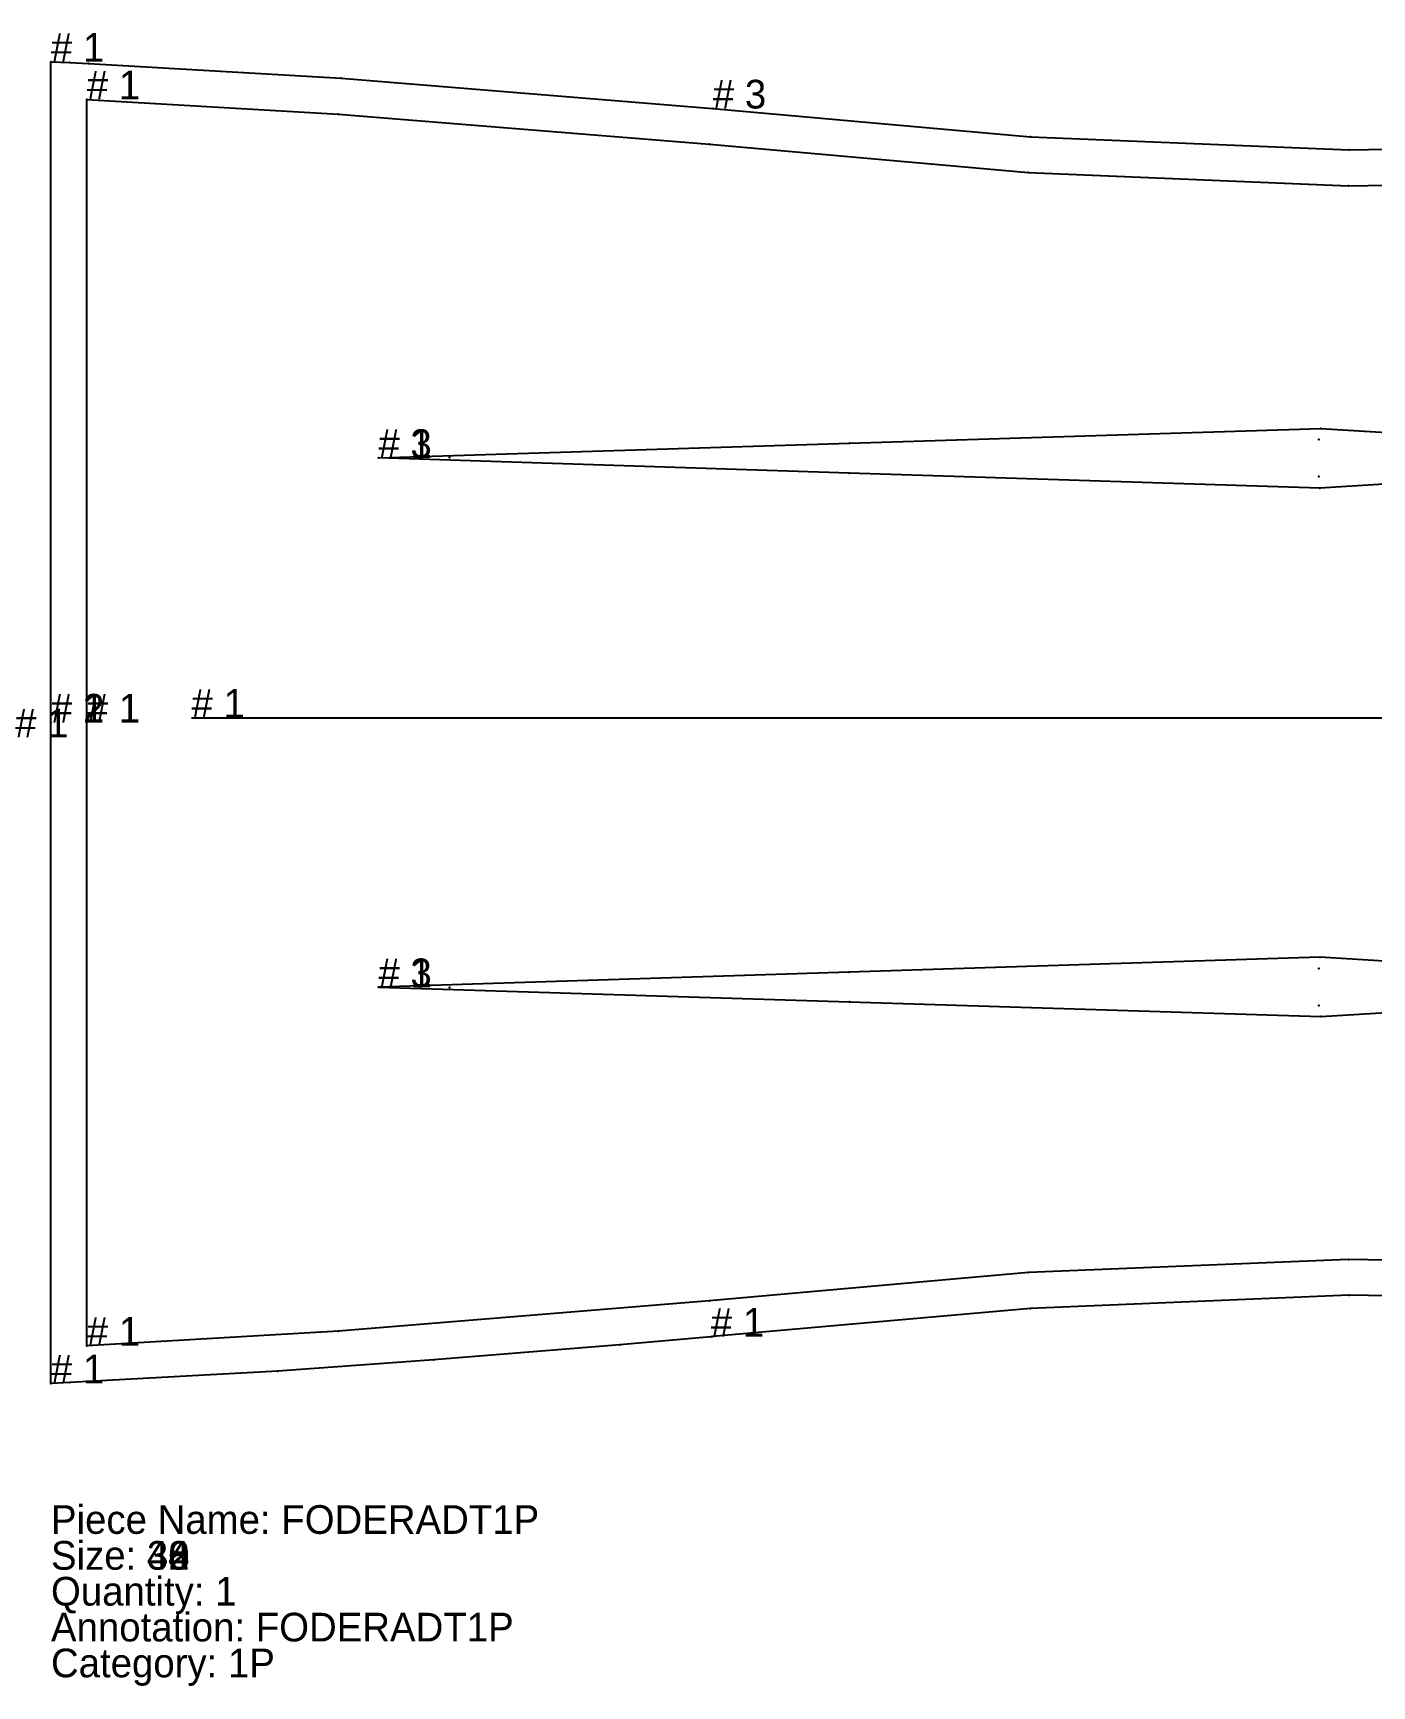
# Model space of a CAD drawing. Extents: x -10 to 11547, y -349 to 304.
# Drawn here: x 7737.9 to 8111.3, y -268.7 to 192.3 of the extents above; entities that cross this region are included whole.
import ezdxf

# ---------------------------------------------------------------- set-up
doc = ezdxf.new("R2010")
doc.units = 0

# ---------------------------------------------------------------- blocks, each defined once
blk = doc.blocks.new('FODDAV2P-S_42')
at = {"layer": '1'}
blk.add_text('# 1', height=8, dxfattribs=at).set_placement((403.724, -2.171))
at = {"layer": '2'}
blk.add_text('# 1', height=8, dxfattribs=at).set_placement((403.724, -2.171))
blk = doc.blocks.new('FODERADT1P-S_38')
at = {"layer": '1'}
blk.add_lwpolyline([(37.57, -160.7195), (-21.4364, -159.6989), (-110.2434, -163.3929), (-198.8301, -171.2529), (-199.3828, -171.3029), (-224.8029, -173.5439), (-276.6176, -177.7525), (-320.1225, -180.8845), (-372.9185, -183.7884), (-378.1593, -184.041), (-383.3999, -184.2936), (-383.4, 0), (-383.4, 0), (-383.3999, 184.294), (-378.159, 184.0412), (-372.9181, 183.7884), (-302.4591, 179.6725), (-198.8302, 171.2529), (-198.8302, 171.2529), (-110.2663, 163.3944), (-21.4364, 159.6989), (37.5387, 160.7177)], dxfattribs=at)
at = {"layer": '13'}
for p in [(-29.9, 78.9), (-272.3, 73.9), (-29.9, 68.6), (-29.9, -68.6), (-272.3, -73.9), (-29.9, -78.9)]:
    blk.add_point(p, dxfattribs=at)
at = {"layer": '14'}
blk.add_lwpolyline([(38.1616, -150.7444), (-21.6, -149.7), (-110.8366, -153.3973), (-199.8, -161.3), (-303.2, -169.7), (-373.4, -173.8), (-373.4, 0), (-373.4001, 173.8), (-303.2, 169.7), (-199.8, 161.3), (-110.837, 153.3974), (-21.6, 149.7), (38.1611, 150.7443)], dxfattribs=at)
at = {"layer": '2'}
for p in [(-383.3999, 184.294), (-378.159, 184.0412), (-372.9181, 183.7884), (-302.4591, 179.6725), (-373.4001, 173.8), (-198.8302, 171.2529), (-303.2, 169.7), (-199.8, 161.3), (-21.4364, 159.6989), (-21.6, 149.7), (-29.3, 82), (-292.1, 73.8), (-292.1, 73.8), (-160.7, 77.9), (-160.85, 69.6), (-29.6, 65.4), (-383.4, 0), (-373.4, 0), (-29.6, -65.4), (-160.85, -69.6), (-292.1, -73.8), (-292.1, -73.8), (-160.7, -77.9), (-29.3, -82), (-21.6, -149.7), (-199.8, -161.3), (-21.4364, -159.6989), (-303.2, -169.7), (-373.4, -173.8), (-224.8029, -173.5439), (-198.8301, -171.2529), (-276.6176, -177.7525), (-383.3999, -184.2936), (-378.1593, -184.041), (-372.9185, -183.7884), (-320.1225, -180.8845)]:
    blk.add_point(p, dxfattribs=at)
at = {"layer": '3'}
for p in [(-198.8302, 171.2529), (-110.2663, 163.3944), (-110.837, 153.3974), (-383.4, 0), (-110.8366, -153.3973), (-110.2434, -163.3929), (-199.3828, -171.3029)]:
    blk.add_point(p, dxfattribs=at)
at = {"layer": '4'}
for p in [(-198.8302, 171.2529, 10), (-383.4, 0, 10), (-199.3828, -171.3029, 10)]:
    blk.add_point(p, dxfattribs=at)
at = {"layer": '7'}
blk.add_line((-344.2101, 1.3283), (257.5094, 1.3283), dxfattribs=at)
at = {"layer": '8'}
for points in [[(-292.1, 73.8), (-160.7, 77.9), (-29.3, 82), (37.9, 77.9), (105.1, 73.8)], [(105.1, 73.8), (37.75, 69.6), (-29.6, 65.4), (-160.85, 69.6), (-292.1, 73.8)], [(105.1, -73.8), (37.75, -69.6), (-29.6, -65.4), (-160.85, -69.6), (-292.1, -73.8)], [(-292.1, -73.8), (-160.7, -77.9), (-29.3, -82), (37.9, -77.9), (105.1, -73.8)]]:
    blk.add_lwpolyline(points, dxfattribs=at)
at = {"layer": '1'}
for s, p in [('Piece Name: FODERADT1P', (-383.4, -226.2499)), ('Size: 38', (-383.4, -236.2499))]:
    blk.add_text(s, height=8, dxfattribs=at).set_placement(p)
blk = doc.blocks.new('FODERADT1P-S_40')
at = {"layer": '1'}
blk.add_lwpolyline([(37.57, -160.7195), (-21.4364, -159.6989), (-110.2434, -163.3929), (-198.8301, -171.2529), (-199.3828, -171.3029), (-224.8029, -173.5439), (-276.6176, -177.7525), (-320.1225, -180.8845), (-372.9185, -183.7884), (-378.1593, -184.041), (-383.3999, -184.2936), (-383.4, 0), (-383.4, 0), (-383.3999, 184.294), (-378.159, 184.0412), (-372.9181, 183.7884), (-302.4591, 179.6725), (-198.8302, 171.2529), (-198.8302, 171.2529), (-110.2663, 163.3944), (-21.4364, 159.6989), (37.5387, 160.7177)], dxfattribs=at)
at = {"layer": '13'}
for p in [(-29.9, 78.9), (-272.3, 73.9), (-29.9, 68.6), (-29.9, -68.6), (-272.3, -73.9), (-29.9, -78.9)]:
    blk.add_point(p, dxfattribs=at)
at = {"layer": '14'}
blk.add_lwpolyline([(38.1616, -150.7444), (-21.6, -149.7), (-110.8366, -153.3973), (-199.8, -161.3), (-303.2, -169.7), (-373.4, -173.8), (-373.4, 0), (-373.4001, 173.8), (-303.2, 169.7), (-199.8, 161.3), (-110.837, 153.3974), (-21.6, 149.7), (38.1611, 150.7443)], dxfattribs=at)
at = {"layer": '2'}
for p in [(-383.3999, 184.294), (-378.159, 184.0412), (-372.9181, 183.7884), (-302.4591, 179.6725), (-373.4001, 173.8), (-198.8302, 171.2529), (-303.2, 169.7), (-199.8, 161.3), (-21.4364, 159.6989), (-21.6, 149.7), (-29.3, 82), (-292.1, 73.8), (-292.1, 73.8), (-160.7, 77.9), (-160.85, 69.6), (-29.6, 65.4), (-383.4, 0), (-373.4, 0), (-29.6, -65.4), (-160.85, -69.6), (-292.1, -73.8), (-292.1, -73.8), (-160.7, -77.9), (-29.3, -82), (-21.6, -149.7), (-199.8, -161.3), (-21.4364, -159.6989), (-303.2, -169.7), (-373.4, -173.8), (-224.8029, -173.5439), (-198.8301, -171.2529), (-276.6176, -177.7525), (-383.3999, -184.2936), (-378.1593, -184.041), (-372.9185, -183.7884), (-320.1225, -180.8845)]:
    blk.add_point(p, dxfattribs=at)
at = {"layer": '3'}
for p in [(-198.8302, 171.2529), (-110.2663, 163.3944), (-110.837, 153.3974), (-383.4, 0), (-110.8366, -153.3973), (-110.2434, -163.3929), (-199.3828, -171.3029)]:
    blk.add_point(p, dxfattribs=at)
at = {"layer": '4'}
for p in [(-198.8302, 171.2529, 10), (-383.4, 0, 10), (-199.3828, -171.3029, 10)]:
    blk.add_point(p, dxfattribs=at)
at = {"layer": '7'}
blk.add_line((-344.2101, 1.3283), (257.5094, 1.3283), dxfattribs=at)
at = {"layer": '8'}
for points in [[(-292.1, 73.8), (-160.7, 77.9), (-29.3, 82), (37.9, 77.9), (105.1, 73.8)], [(105.1, 73.8), (37.75, 69.6), (-29.6, 65.4), (-160.85, 69.6), (-292.1, 73.8)], [(105.1, -73.8), (37.75, -69.6), (-29.6, -65.4), (-160.85, -69.6), (-292.1, -73.8)], [(-292.1, -73.8), (-160.7, -77.9), (-29.3, -82), (37.9, -77.9), (105.1, -73.8)]]:
    blk.add_lwpolyline(points, dxfattribs=at)
at = {"layer": '1'}
for s, p in [('Piece Name: FODERADT1P', (-383.4, -226.2499)), ('Size: 40', (-383.4, -236.2499))]:
    blk.add_text(s, height=8, dxfattribs=at).set_placement(p)
blk = doc.blocks.new('FODERADT1P-S_42')
at = {"layer": '1'}
blk.add_lwpolyline([(37.57, -160.719), (-21.436, -159.699), (-110.243, -163.393), (-198.83, -171.253), (-199.383, -171.303), (-224.803, -173.544), (-276.618, -177.753), (-320.122, -180.885), (-372.919, -183.788), (-378.159, -184.041), (-383.4, -184.294), (-383.4, 0), (-383.4, 0.0001), (-383.4, 184.294), (-378.159, 184.041), (-372.918, 183.788), (-302.459, 179.673), (-198.83, 171.253), (-198.8299, 171.253), (-110.266, 163.394), (-21.436, 159.699), (37.539, 160.718)], dxfattribs=at)
at = {"layer": '13'}
for p in [(-29.9, 78.9), (-272.3, 73.9), (-29.9, 68.6), (-29.9, -68.6), (-272.3, -73.9), (-29.9, -78.9)]:
    blk.add_point(p, dxfattribs=at)
at = {"layer": '14'}
blk.add_lwpolyline([(38.162, -150.744), (-21.6, -149.7), (-110.837, -153.397), (-199.8, -161.3), (-303.2, -169.7), (-373.4, -173.8), (-373.4, 0), (-373.4, 173.8), (-303.2, 169.7), (-199.8, 161.3), (-110.837, 153.397), (-21.6, 149.7), (38.161, 150.744)], dxfattribs=at)
at = {"layer": '2'}
for p in [(-383.4, 184.294), (-378.159, 184.041), (-372.918, 183.788), (-302.459, 179.673), (-373.4, 173.8), (-198.83, 171.253), (-303.2, 169.7), (-199.8, 161.3), (-21.436, 159.699), (-21.6, 149.7), (-29.3, 82), (-292.1, 73.8), (-292.0999, 73.8), (-160.7, 77.9), (-160.85, 69.6), (-29.6, 65.4), (-383.4, 0), (-373.4, 0), (-29.6, -65.4), (-160.85, -69.6), (-292.1, -73.8), (-292.0999, -73.8), (-160.7, -77.9), (-29.3, -82), (-21.6, -149.7), (-199.8, -161.3), (-21.436, -159.699), (-303.2, -169.7), (-373.4, -173.8), (-224.803, -173.544), (-198.83, -171.253), (-276.618, -177.753), (-383.4, -184.294), (-378.159, -184.041), (-372.919, -183.788), (-320.122, -180.885)]:
    blk.add_point(p, dxfattribs=at)
at = {"layer": '3'}
for p in [(-198.8299, 171.253), (-110.266, 163.394), (-110.837, 153.397), (-383.4, 0.0001), (-110.837, -153.397), (-110.243, -163.393), (-199.383, -171.303)]:
    blk.add_point(p, dxfattribs=at)
at = {"layer": '4'}
for p in [(-198.8299, 171.253, 10), (-383.4, 0.0001, 10), (-199.383, -171.303, 10)]:
    blk.add_point(p, dxfattribs=at)
at = {"layer": '7'}
blk.add_line((-344.21, 1.328), (257.509, 1.328), dxfattribs=at)
at = {"layer": '8'}
for points in [[(-292.1, 73.8), (-160.7, 77.9), (-29.3, 82), (37.9, 77.9), (105.1, 73.8)], [(105.0999, 73.8), (37.75, 69.6), (-29.6, 65.4), (-160.85, 69.6), (-292.0999, 73.8)], [(105.0999, -73.8), (37.75, -69.6), (-29.6, -65.4), (-160.85, -69.6), (-292.0999, -73.8)], [(-292.1, -73.8), (-160.7, -77.9), (-29.3, -82), (37.9, -77.9), (105.1, -73.8)]]:
    blk.add_lwpolyline(points, dxfattribs=at)
at = {"layer": '1'}
for s, p in [('# 1', (-383.4, 184.294)), ('# 3', (-198.8299, 171.253)), ('# 2', (-383.4, 0.0001)), ('# 1', (-383.4, 0)), ('# 1', (-199.383, -171.303)), ('# 1', (-383.4, -184.294)), ('Piece Name: FODERADT1P', (-383.4, -226.2499)), ('Size: 42', (-383.4, -236.2499)), ('Quantity: 1', (-383.4, -246.2499)), ('Annotation: FODERADT1P', (-383.4, -256.2499)), ('Category: 1P', (-383.4, -266.2499))]:
    blk.add_text(s, height=8, dxfattribs=at).set_placement(p)
at = {"layer": '14'}
for p in [(-373.4, 173.8), (-373.4, 0), (-373.4, -173.8)]:
    blk.add_text('# 1', height=8, dxfattribs=at).set_placement(p)
at = {"layer": '2'}
for s, p in [('# 1', (-383.4, 184.294)), ('# 1', (-373.4, 173.8)), ('# 1', (-292.1, 73.8)), ('# 3', (-292.0999, 73.8)), ('# 1', (-383.4, 0)), ('# 1', (-373.4, 0)), ('# 1', (-292.1, -73.8)), ('# 3', (-292.0999, -73.8)), ('# 1', (-373.4, -173.8)), ('# 1', (-383.4, -184.294))]:
    blk.add_text(s, height=8, dxfattribs=at).set_placement(p)
at = {"layer": '3'}
for s, p in [('# 3', (-198.8299, 171.253)), ('# 2', (-383.4, 0.0001)), ('# 1', (-199.383, -171.303))]:
    blk.add_text(s, height=8, dxfattribs=at).set_placement(p)
at = {"layer": '4'}
for s, p in [('# 3', (-198.8299, 171.253)), ('# 2', (-383.4, 0.0001)), ('# 1', (-199.383, -171.303))]:
    blk.add_text(s, height=8, dxfattribs=at).set_placement(p)
at = {"layer": '7'}
blk.add_text('# 1', height=8, dxfattribs=at).set_placement((-344.21, 1.328))
at = {"layer": '8'}
for s, p in [('# 1', (-292.1, 73.8)), ('# 3', (-292.0999, 73.8)), ('# 1', (-292.1, -73.8)), ('# 3', (-292.0999, -73.8))]:
    blk.add_text(s, height=8, dxfattribs=at).set_placement(p)
blk = doc.blocks.new('FODERADT1P-S_44')
at = {"layer": '1'}
blk.add_lwpolyline([(37.57, -160.7195), (-21.4364, -159.6989), (-110.2434, -163.3929), (-198.8301, -171.2529), (-199.3828, -171.3029), (-224.8029, -173.5439), (-276.6176, -177.7525), (-320.1225, -180.8845), (-372.9185, -183.7884), (-378.1593, -184.041), (-383.3999, -184.2936), (-383.4, 0), (-383.4, 0), (-383.3999, 184.294), (-378.159, 184.0412), (-372.9181, 183.7884), (-302.4591, 179.6725), (-198.8302, 171.2529), (-198.8302, 171.2529), (-110.2663, 163.3944), (-21.4364, 159.6989), (37.5387, 160.7177)], dxfattribs=at)
at = {"layer": '13'}
for p in [(-29.9, 78.9), (-272.3, 73.9), (-29.9, 68.6), (-29.9, -68.6), (-272.3, -73.9), (-29.9, -78.9)]:
    blk.add_point(p, dxfattribs=at)
at = {"layer": '14'}
blk.add_lwpolyline([(38.1616, -150.7444), (-21.6, -149.7), (-110.8366, -153.3973), (-199.8, -161.3), (-303.2, -169.7), (-373.4, -173.8), (-373.4, 0), (-373.4001, 173.8), (-303.2, 169.7), (-199.8, 161.3), (-110.837, 153.3974), (-21.6, 149.7), (38.1611, 150.7443)], dxfattribs=at)
at = {"layer": '2'}
for p in [(-383.3999, 184.294), (-378.159, 184.0412), (-372.9181, 183.7884), (-302.4591, 179.6725), (-373.4001, 173.8), (-198.8302, 171.2529), (-303.2, 169.7), (-199.8, 161.3), (-21.4364, 159.6989), (-21.6, 149.7), (-29.3, 82), (-292.1, 73.8), (-292.1, 73.8), (-160.7, 77.9), (-160.85, 69.6), (-29.6, 65.4), (-383.4, 0), (-373.4, 0), (-29.6, -65.4), (-160.85, -69.6), (-292.1, -73.8), (-292.1, -73.8), (-160.7, -77.9), (-29.3, -82), (-21.6, -149.7), (-199.8, -161.3), (-21.4364, -159.6989), (-303.2, -169.7), (-373.4, -173.8), (-224.8029, -173.5439), (-198.8301, -171.2529), (-276.6176, -177.7525), (-383.3999, -184.2936), (-378.1593, -184.041), (-372.9185, -183.7884), (-320.1225, -180.8845)]:
    blk.add_point(p, dxfattribs=at)
at = {"layer": '3'}
for p in [(-198.8302, 171.2529), (-110.2663, 163.3944), (-110.837, 153.3974), (-383.4, 0), (-110.8366, -153.3973), (-110.2434, -163.3929), (-199.3828, -171.3029)]:
    blk.add_point(p, dxfattribs=at)
at = {"layer": '4'}
for p in [(-198.8302, 171.2529, 10), (-383.4, 0, 10), (-199.3828, -171.3029, 10)]:
    blk.add_point(p, dxfattribs=at)
at = {"layer": '7'}
blk.add_line((-344.2101, 1.3283), (257.5094, 1.3283), dxfattribs=at)
at = {"layer": '8'}
for points in [[(-292.1, 73.8), (-160.7, 77.9), (-29.3, 82), (37.9, 77.9), (105.1, 73.8)], [(105.1, 73.8), (37.75, 69.6), (-29.6, 65.4), (-160.85, 69.6), (-292.1, 73.8)], [(105.1, -73.8), (37.75, -69.6), (-29.6, -65.4), (-160.85, -69.6), (-292.1, -73.8)], [(-292.1, -73.8), (-160.7, -77.9), (-29.3, -82), (37.9, -77.9), (105.1, -73.8)]]:
    blk.add_lwpolyline(points, dxfattribs=at)
at = {"layer": '1'}
for s, p in [('Piece Name: FODERADT1P', (-383.4, -226.2499)), ('Size: 44', (-383.4, -236.2499))]:
    blk.add_text(s, height=8, dxfattribs=at).set_placement(p)
blk = doc.blocks.new('FODERADT1P-S_46')
at = {"layer": '1'}
blk.add_lwpolyline([(37.57, -160.7195), (-21.4364, -159.6989), (-110.2434, -163.3929), (-198.8301, -171.2529), (-199.3828, -171.3029), (-224.8029, -173.5439), (-276.6176, -177.7525), (-320.1225, -180.8845), (-372.9185, -183.7884), (-378.1593, -184.041), (-383.3999, -184.2936), (-383.4, 0), (-383.4, 0), (-383.3999, 184.294), (-378.159, 184.0412), (-372.9181, 183.7884), (-302.4591, 179.6725), (-198.8302, 171.2529), (-198.8302, 171.2529), (-110.2663, 163.3944), (-21.4364, 159.6989), (37.5387, 160.7177)], dxfattribs=at)
at = {"layer": '13'}
for p in [(-29.9, 78.9), (-272.3, 73.9), (-29.9, 68.6), (-29.9, -68.6), (-272.3, -73.9), (-29.9, -78.9)]:
    blk.add_point(p, dxfattribs=at)
at = {"layer": '14'}
blk.add_lwpolyline([(38.1616, -150.7444), (-21.6, -149.7), (-110.8366, -153.3973), (-199.8, -161.3), (-303.2, -169.7), (-373.4, -173.8), (-373.4, 0), (-373.4001, 173.8), (-303.2, 169.7), (-199.8, 161.3), (-110.837, 153.3974), (-21.6, 149.7), (38.1611, 150.7443)], dxfattribs=at)
at = {"layer": '2'}
for p in [(-383.3999, 184.294), (-378.159, 184.0412), (-372.9181, 183.7884), (-302.4591, 179.6725), (-373.4001, 173.8), (-198.8302, 171.2529), (-303.2, 169.7), (-199.8, 161.3), (-21.4364, 159.6989), (-21.6, 149.7), (-29.3, 82), (-292.1, 73.8), (-292.1, 73.8), (-160.7, 77.9), (-160.85, 69.6), (-29.6, 65.4), (-383.4, 0), (-373.4, 0), (-29.6, -65.4), (-160.85, -69.6), (-292.1, -73.8), (-292.1, -73.8), (-160.7, -77.9), (-29.3, -82), (-21.6, -149.7), (-199.8, -161.3), (-21.4364, -159.6989), (-303.2, -169.7), (-373.4, -173.8), (-224.8029, -173.5439), (-198.8301, -171.2529), (-276.6176, -177.7525), (-383.3999, -184.2936), (-378.1593, -184.041), (-372.9185, -183.7884), (-320.1225, -180.8845)]:
    blk.add_point(p, dxfattribs=at)
at = {"layer": '3'}
for p in [(-198.8302, 171.2529), (-110.2663, 163.3944), (-110.837, 153.3974), (-383.4, 0), (-110.8366, -153.3973), (-110.2434, -163.3929), (-199.3828, -171.3029)]:
    blk.add_point(p, dxfattribs=at)
at = {"layer": '4'}
for p in [(-198.8302, 171.2529, 10), (-383.4, 0, 10), (-199.3828, -171.3029, 10)]:
    blk.add_point(p, dxfattribs=at)
at = {"layer": '7'}
blk.add_line((-344.2101, 1.3283), (257.5094, 1.3283), dxfattribs=at)
at = {"layer": '8'}
for points in [[(-292.1, 73.8), (-160.7, 77.9), (-29.3, 82), (37.9, 77.9), (105.1, 73.8)], [(105.1, 73.8), (37.75, 69.6), (-29.6, 65.4), (-160.85, 69.6), (-292.1, 73.8)], [(105.1, -73.8), (37.75, -69.6), (-29.6, -65.4), (-160.85, -69.6), (-292.1, -73.8)], [(-292.1, -73.8), (-160.7, -77.9), (-29.3, -82), (37.9, -77.9), (105.1, -73.8)]]:
    blk.add_lwpolyline(points, dxfattribs=at)
at = {"layer": '1'}
for s, p in [('Piece Name: FODERADT1P', (-383.4, -226.2499)), ('Size: 46', (-383.4, -236.2499))]:
    blk.add_text(s, height=8, dxfattribs=at).set_placement(p)
blk = doc.blocks.new('FODERADT1P-S_48')
at = {"layer": '1'}
blk.add_lwpolyline([(37.57, -160.7195), (-21.4364, -159.6989), (-110.2434, -163.3929), (-198.8301, -171.2529), (-199.3828, -171.3029), (-224.8029, -173.5439), (-276.6176, -177.7525), (-320.1225, -180.8845), (-372.9185, -183.7884), (-378.1593, -184.041), (-383.3999, -184.2936), (-383.4, 0), (-383.4, 0), (-383.3999, 184.294), (-378.159, 184.0412), (-372.9181, 183.7884), (-302.4591, 179.6725), (-198.8302, 171.2529), (-198.8302, 171.2529), (-110.2663, 163.3944), (-21.4364, 159.6989), (37.5387, 160.7177)], dxfattribs=at)
at = {"layer": '13'}
for p in [(-29.9, 78.9), (-272.3, 73.9), (-29.9, 68.6), (-29.9, -68.6), (-272.3, -73.9), (-29.9, -78.9)]:
    blk.add_point(p, dxfattribs=at)
at = {"layer": '14'}
blk.add_lwpolyline([(38.1616, -150.7444), (-21.6, -149.7), (-110.8366, -153.3973), (-199.8, -161.3), (-303.2, -169.7), (-373.4, -173.8), (-373.4, 0), (-373.4001, 173.8), (-303.2, 169.7), (-199.8, 161.3), (-110.837, 153.3974), (-21.6, 149.7), (38.1611, 150.7443)], dxfattribs=at)
at = {"layer": '2'}
for p in [(-383.3999, 184.294), (-378.159, 184.0412), (-372.9181, 183.7884), (-302.4591, 179.6725), (-373.4001, 173.8), (-198.8302, 171.2529), (-303.2, 169.7), (-199.8, 161.3), (-21.4364, 159.6989), (-21.6, 149.7), (-29.3, 82), (-292.1, 73.8), (-292.1, 73.8), (-160.7, 77.9), (-160.85, 69.6), (-29.6, 65.4), (-383.4, 0), (-373.4, 0), (-29.6, -65.4), (-160.85, -69.6), (-292.1, -73.8), (-292.1, -73.8), (-160.7, -77.9), (-29.3, -82), (-21.6, -149.7), (-199.8, -161.3), (-21.4364, -159.6989), (-303.2, -169.7), (-373.4, -173.8), (-224.8029, -173.5439), (-198.8301, -171.2529), (-276.6176, -177.7525), (-383.3999, -184.2936), (-378.1593, -184.041), (-372.9185, -183.7884), (-320.1225, -180.8845)]:
    blk.add_point(p, dxfattribs=at)
at = {"layer": '3'}
for p in [(-198.8302, 171.2529), (-110.2663, 163.3944), (-110.837, 153.3974), (-383.4, 0), (-110.8366, -153.3973), (-110.2434, -163.3929), (-199.3828, -171.3029)]:
    blk.add_point(p, dxfattribs=at)
at = {"layer": '4'}
for p in [(-198.8302, 171.2529, 10), (-383.4, 0, 10), (-199.3828, -171.3029, 10)]:
    blk.add_point(p, dxfattribs=at)
at = {"layer": '7'}
blk.add_line((-344.2101, 1.3283), (257.5094, 1.3283), dxfattribs=at)
at = {"layer": '8'}
for points in [[(-292.1, 73.8), (-160.7, 77.9), (-29.3, 82), (37.9, 77.9), (105.1, 73.8)], [(105.1, 73.8), (37.75, 69.6), (-29.6, 65.4), (-160.85, 69.6), (-292.1, 73.8)], [(105.1, -73.8), (37.75, -69.6), (-29.6, -65.4), (-160.85, -69.6), (-292.1, -73.8)], [(-292.1, -73.8), (-160.7, -77.9), (-29.3, -82), (37.9, -77.9), (105.1, -73.8)]]:
    blk.add_lwpolyline(points, dxfattribs=at)
at = {"layer": '1'}
for s, p in [('Piece Name: FODERADT1P', (-383.4, -226.2499)), ('Size: 48', (-383.4, -236.2499))]:
    blk.add_text(s, height=8, dxfattribs=at).set_placement(p)
blk = doc.blocks.new('FODERADT1P-S_50')
at = {"layer": '1'}
blk.add_lwpolyline([(37.57, -160.7195), (-21.4364, -159.6989), (-110.2434, -163.3929), (-198.8301, -171.2529), (-199.3828, -171.3029), (-224.8029, -173.5439), (-276.6176, -177.7525), (-320.1225, -180.8845), (-372.9185, -183.7884), (-378.1593, -184.041), (-383.3999, -184.2936), (-383.4, 0), (-383.4, 0), (-383.3999, 184.294), (-378.159, 184.0412), (-372.9181, 183.7884), (-302.4591, 179.6725), (-198.8302, 171.2529), (-198.8302, 171.2529), (-110.2663, 163.3944), (-21.4364, 159.6989), (37.5387, 160.7177)], dxfattribs=at)
at = {"layer": '13'}
for p in [(-29.9, 78.9), (-272.3, 73.9), (-29.9, 68.6), (-29.9, -68.6), (-272.3, -73.9), (-29.9, -78.9)]:
    blk.add_point(p, dxfattribs=at)
at = {"layer": '14'}
blk.add_lwpolyline([(38.1616, -150.7444), (-21.6, -149.7), (-110.8366, -153.3973), (-199.8, -161.3), (-303.2, -169.7), (-373.4, -173.8), (-373.4, 0), (-373.4001, 173.8), (-303.2, 169.7), (-199.8, 161.3), (-110.837, 153.3974), (-21.6, 149.7), (38.1611, 150.7443)], dxfattribs=at)
at = {"layer": '2'}
for p in [(-383.3999, 184.294), (-378.159, 184.0412), (-372.9181, 183.7884), (-302.4591, 179.6725), (-373.4001, 173.8), (-198.8302, 171.2529), (-303.2, 169.7), (-199.8, 161.3), (-21.4364, 159.6989), (-21.6, 149.7), (-29.3, 82), (-292.1, 73.8), (-292.1, 73.8), (-160.7, 77.9), (-160.85, 69.6), (-29.6, 65.4), (-383.4, 0), (-373.4, 0), (-29.6, -65.4), (-160.85, -69.6), (-292.1, -73.8), (-292.1, -73.8), (-160.7, -77.9), (-29.3, -82), (-21.6, -149.7), (-199.8, -161.3), (-21.4364, -159.6989), (-303.2, -169.7), (-373.4, -173.8), (-224.8029, -173.5439), (-198.8301, -171.2529), (-276.6176, -177.7525), (-383.3999, -184.2936), (-378.1593, -184.041), (-372.9185, -183.7884), (-320.1225, -180.8845)]:
    blk.add_point(p, dxfattribs=at)
at = {"layer": '3'}
for p in [(-198.8302, 171.2529), (-110.2663, 163.3944), (-110.837, 153.3974), (-383.4, 0), (-110.8366, -153.3973), (-110.2434, -163.3929), (-199.3828, -171.3029)]:
    blk.add_point(p, dxfattribs=at)
at = {"layer": '4'}
for p in [(-198.8302, 171.2529, 10), (-383.4, 0, 10), (-199.3828, -171.3029, 10)]:
    blk.add_point(p, dxfattribs=at)
at = {"layer": '7'}
blk.add_line((-344.2101, 1.3283), (257.5094, 1.3283), dxfattribs=at)
at = {"layer": '8'}
for points in [[(-292.1, 73.8), (-160.7, 77.9), (-29.3, 82), (37.9, 77.9), (105.1, 73.8)], [(105.1, 73.8), (37.75, 69.6), (-29.6, 65.4), (-160.85, 69.6), (-292.1, 73.8)], [(105.1, -73.8), (37.75, -69.6), (-29.6, -65.4), (-160.85, -69.6), (-292.1, -73.8)], [(-292.1, -73.8), (-160.7, -77.9), (-29.3, -82), (37.9, -77.9), (105.1, -73.8)]]:
    blk.add_lwpolyline(points, dxfattribs=at)
at = {"layer": '1'}
for s, p in [('Piece Name: FODERADT1P', (-383.4, -226.2499)), ('Size: 50', (-383.4, -236.2499))]:
    blk.add_text(s, height=8, dxfattribs=at).set_placement(p)
blk = doc.blocks.new('FODERADT1P-S_52')
at = {"layer": '1'}
blk.add_lwpolyline([(37.57, -160.7195), (-21.4364, -159.6989), (-110.2434, -163.3929), (-198.8301, -171.2529), (-199.3828, -171.3029), (-224.8029, -173.5439), (-276.6176, -177.7525), (-320.1225, -180.8845), (-372.9185, -183.7884), (-378.1593, -184.041), (-383.3999, -184.2936), (-383.4, 0), (-383.4, 0), (-383.3999, 184.294), (-378.159, 184.0412), (-372.9181, 183.7884), (-302.4591, 179.6725), (-198.8302, 171.2529), (-198.8302, 171.2529), (-110.2663, 163.3944), (-21.4364, 159.6989), (37.5387, 160.7177)], dxfattribs=at)
at = {"layer": '13'}
for p in [(-29.9, 78.9), (-272.3, 73.9), (-29.9, 68.6), (-29.9, -68.6), (-272.3, -73.9), (-29.9, -78.9)]:
    blk.add_point(p, dxfattribs=at)
at = {"layer": '14'}
blk.add_lwpolyline([(38.1616, -150.7444), (-21.6, -149.7), (-110.8366, -153.3973), (-199.8, -161.3), (-303.2, -169.7), (-373.4, -173.8), (-373.4, 0), (-373.4001, 173.8), (-303.2, 169.7), (-199.8, 161.3), (-110.837, 153.3974), (-21.6, 149.7), (38.1611, 150.7443)], dxfattribs=at)
at = {"layer": '2'}
for p in [(-383.3999, 184.294), (-378.159, 184.0412), (-372.9181, 183.7884), (-302.4591, 179.6725), (-373.4001, 173.8), (-198.8302, 171.2529), (-303.2, 169.7), (-199.8, 161.3), (-21.4364, 159.6989), (-21.6, 149.7), (-29.3, 82), (-292.1, 73.8), (-292.1, 73.8), (-160.7, 77.9), (-160.85, 69.6), (-29.6, 65.4), (-383.4, 0), (-373.4, 0), (-29.6, -65.4), (-160.85, -69.6), (-292.1, -73.8), (-292.1, -73.8), (-160.7, -77.9), (-29.3, -82), (-21.6, -149.7), (-199.8, -161.3), (-21.4364, -159.6989), (-303.2, -169.7), (-373.4, -173.8), (-224.8029, -173.5439), (-198.8301, -171.2529), (-276.6176, -177.7525), (-383.3999, -184.2936), (-378.1593, -184.041), (-372.9185, -183.7884), (-320.1225, -180.8845)]:
    blk.add_point(p, dxfattribs=at)
at = {"layer": '3'}
for p in [(-198.8302, 171.2529), (-110.2663, 163.3944), (-110.837, 153.3974), (-383.4, 0), (-110.8366, -153.3973), (-110.2434, -163.3929), (-199.3828, -171.3029)]:
    blk.add_point(p, dxfattribs=at)
at = {"layer": '4'}
for p in [(-198.8302, 171.2529, 10), (-383.4, 0, 10), (-199.3828, -171.3029, 10)]:
    blk.add_point(p, dxfattribs=at)
at = {"layer": '7'}
blk.add_line((-344.2101, 1.3283), (257.5094, 1.3283), dxfattribs=at)
at = {"layer": '8'}
for points in [[(-292.1, 73.8), (-160.7, 77.9), (-29.3, 82), (37.9, 77.9), (105.1, 73.8)], [(105.1, 73.8), (37.75, 69.6), (-29.6, 65.4), (-160.85, 69.6), (-292.1, 73.8)], [(105.1, -73.8), (37.75, -69.6), (-29.6, -65.4), (-160.85, -69.6), (-292.1, -73.8)], [(-292.1, -73.8), (-160.7, -77.9), (-29.3, -82), (37.9, -77.9), (105.1, -73.8)]]:
    blk.add_lwpolyline(points, dxfattribs=at)
at = {"layer": '1'}
for s, p in [('Piece Name: FODERADT1P', (-383.4, -226.2499)), ('Size: 52', (-383.4, -236.2499))]:
    blk.add_text(s, height=8, dxfattribs=at).set_placement(p)
blk = doc.blocks.new('FODERADT1P-S_54')
at = {"layer": '1'}
blk.add_lwpolyline([(37.57, -160.7195), (-21.4364, -159.6989), (-110.2434, -163.3929), (-198.8301, -171.2529), (-199.3828, -171.3029), (-224.8029, -173.5439), (-276.6176, -177.7525), (-320.1225, -180.8845), (-372.9185, -183.7884), (-378.1593, -184.041), (-383.3999, -184.2936), (-383.4, 0), (-383.4, 0), (-383.3999, 184.294), (-378.159, 184.0412), (-372.9181, 183.7884), (-302.4591, 179.6725), (-198.8302, 171.2529), (-198.8302, 171.2529), (-110.2663, 163.3944), (-21.4364, 159.6989), (37.5387, 160.7177)], dxfattribs=at)
at = {"layer": '13'}
for p in [(-29.9, 78.9), (-272.3, 73.9), (-29.9, 68.6), (-29.9, -68.6), (-272.3, -73.9), (-29.9, -78.9)]:
    blk.add_point(p, dxfattribs=at)
at = {"layer": '14'}
blk.add_lwpolyline([(38.1616, -150.7444), (-21.6, -149.7), (-110.8366, -153.3973), (-199.8, -161.3), (-303.2, -169.7), (-373.4, -173.8), (-373.4, 0), (-373.4001, 173.8), (-303.2, 169.7), (-199.8, 161.3), (-110.837, 153.3974), (-21.6, 149.7), (38.1611, 150.7443)], dxfattribs=at)
at = {"layer": '2'}
for p in [(-383.3999, 184.294), (-378.159, 184.0412), (-372.9181, 183.7884), (-302.4591, 179.6725), (-373.4001, 173.8), (-198.8302, 171.2529), (-303.2, 169.7), (-199.8, 161.3), (-21.4364, 159.6989), (-21.6, 149.7), (-29.3, 82), (-292.1, 73.8), (-292.1, 73.8), (-160.7, 77.9), (-160.85, 69.6), (-29.6, 65.4), (-383.4, 0), (-373.4, 0), (-29.6, -65.4), (-160.85, -69.6), (-292.1, -73.8), (-292.1, -73.8), (-160.7, -77.9), (-29.3, -82), (-21.6, -149.7), (-199.8, -161.3), (-21.4364, -159.6989), (-303.2, -169.7), (-373.4, -173.8), (-224.8029, -173.5439), (-198.8301, -171.2529), (-276.6176, -177.7525), (-383.3999, -184.2936), (-378.1593, -184.041), (-372.9185, -183.7884), (-320.1225, -180.8845)]:
    blk.add_point(p, dxfattribs=at)
at = {"layer": '3'}
for p in [(-198.8302, 171.2529), (-110.2663, 163.3944), (-110.837, 153.3974), (-383.4, 0), (-110.8366, -153.3973), (-110.2434, -163.3929), (-199.3828, -171.3029)]:
    blk.add_point(p, dxfattribs=at)
at = {"layer": '4'}
for p in [(-198.8302, 171.2529, 10), (-383.4, 0, 10), (-199.3828, -171.3029, 10)]:
    blk.add_point(p, dxfattribs=at)
at = {"layer": '7'}
blk.add_line((-344.2101, 1.3283), (257.5094, 1.3283), dxfattribs=at)
at = {"layer": '8'}
for points in [[(-292.1, 73.8), (-160.7, 77.9), (-29.3, 82), (37.9, 77.9), (105.1, 73.8)], [(105.1, 73.8), (37.75, 69.6), (-29.6, 65.4), (-160.85, 69.6), (-292.1, 73.8)], [(105.1, -73.8), (37.75, -69.6), (-29.6, -65.4), (-160.85, -69.6), (-292.1, -73.8)], [(-292.1, -73.8), (-160.7, -77.9), (-29.3, -82), (37.9, -77.9), (105.1, -73.8)]]:
    blk.add_lwpolyline(points, dxfattribs=at)
at = {"layer": '1'}
for s, p in [('Piece Name: FODERADT1P', (-383.4, -226.2499)), ('Size: 54', (-383.4, -236.2499))]:
    blk.add_text(s, height=8, dxfattribs=at).set_placement(p)
blk = doc.blocks.new('FODERADT1P-S_56')
at = {"layer": '1'}
blk.add_lwpolyline([(37.57, -160.7195), (-21.4364, -159.6989), (-110.2434, -163.3929), (-198.8301, -171.2529), (-199.3828, -171.3029), (-224.8029, -173.5439), (-276.6176, -177.7525), (-320.1225, -180.8845), (-372.9185, -183.7884), (-378.1593, -184.041), (-383.3999, -184.2936), (-383.4, 0), (-383.4, 0), (-383.3999, 184.294), (-378.159, 184.0412), (-372.9181, 183.7884), (-302.4591, 179.6725), (-198.8302, 171.2529), (-198.8302, 171.2529), (-110.2663, 163.3944), (-21.4364, 159.6989), (37.5387, 160.7177)], dxfattribs=at)
at = {"layer": '13'}
for p in [(-29.9, 78.9), (-272.3, 73.9), (-29.9, 68.6), (-29.9, -68.6), (-272.3, -73.9), (-29.9, -78.9)]:
    blk.add_point(p, dxfattribs=at)
at = {"layer": '14'}
blk.add_lwpolyline([(38.1616, -150.7444), (-21.6, -149.7), (-110.8366, -153.3973), (-199.8, -161.3), (-303.2, -169.7), (-373.4, -173.8), (-373.4, 0), (-373.4001, 173.8), (-303.2, 169.7), (-199.8, 161.3), (-110.837, 153.3974), (-21.6, 149.7), (38.1611, 150.7443)], dxfattribs=at)
at = {"layer": '2'}
for p in [(-383.3999, 184.294), (-378.159, 184.0412), (-372.9181, 183.7884), (-302.4591, 179.6725), (-373.4001, 173.8), (-198.8302, 171.2529), (-303.2, 169.7), (-199.8, 161.3), (-21.4364, 159.6989), (-21.6, 149.7), (-29.3, 82), (-292.1, 73.8), (-292.1, 73.8), (-160.7, 77.9), (-160.85, 69.6), (-29.6, 65.4), (-383.4, 0), (-373.4, 0), (-29.6, -65.4), (-160.85, -69.6), (-292.1, -73.8), (-292.1, -73.8), (-160.7, -77.9), (-29.3, -82), (-21.6, -149.7), (-199.8, -161.3), (-21.4364, -159.6989), (-303.2, -169.7), (-373.4, -173.8), (-224.8029, -173.5439), (-198.8301, -171.2529), (-276.6176, -177.7525), (-383.3999, -184.2936), (-378.1593, -184.041), (-372.9185, -183.7884), (-320.1225, -180.8845)]:
    blk.add_point(p, dxfattribs=at)
at = {"layer": '3'}
for p in [(-198.8302, 171.2529), (-110.2663, 163.3944), (-110.837, 153.3974), (-383.4, 0), (-110.8366, -153.3973), (-110.2434, -163.3929), (-199.3828, -171.3029)]:
    blk.add_point(p, dxfattribs=at)
at = {"layer": '4'}
for p in [(-198.8302, 171.2529, 10), (-383.4, 0, 10), (-199.3828, -171.3029, 10)]:
    blk.add_point(p, dxfattribs=at)
at = {"layer": '7'}
blk.add_line((-344.2101, 1.3283), (257.5094, 1.3283), dxfattribs=at)
at = {"layer": '8'}
for points in [[(-292.1, 73.8), (-160.7, 77.9), (-29.3, 82), (37.9, 77.9), (105.1, 73.8)], [(105.1, 73.8), (37.75, 69.6), (-29.6, 65.4), (-160.85, 69.6), (-292.1, 73.8)], [(105.1, -73.8), (37.75, -69.6), (-29.6, -65.4), (-160.85, -69.6), (-292.1, -73.8)], [(-292.1, -73.8), (-160.7, -77.9), (-29.3, -82), (37.9, -77.9), (105.1, -73.8)]]:
    blk.add_lwpolyline(points, dxfattribs=at)
at = {"layer": '1'}
for s, p in [('Piece Name: FODERADT1P', (-383.4, -226.2499)), ('Size: 56', (-383.4, -236.2499))]:
    blk.add_text(s, height=8, dxfattribs=at).set_placement(p)

msp = doc.modelspace()

# ---------------------------------------------------------------- block references
at = {"layer": '1'}
for name, p in [('FODERADT1P-S_42', (8126.3101, 0)), ('FODERADT1P-S_38', (8126.3101, 0)), ('FODERADT1P-S_40', (8126.3101, 0)), ('FODERADT1P-S_44', (8126.3101, 0)), ('FODERADT1P-S_46', (8126.3101, 0)), ('FODERADT1P-S_48', (8126.3101, 0)), ('FODERADT1P-S_50', (8126.3101, 0)), ('FODERADT1P-S_52', (8126.3101, 0)), ('FODERADT1P-S_54', (8126.3101, 0)), ('FODERADT1P-S_56', (8126.3101, 0)), ('FODDAV2P-S_42', (7329.186, -1.9529))]:
    msp.add_blockref(name, p, dxfattribs=at)

doc.saveas('drawing.dxf')
